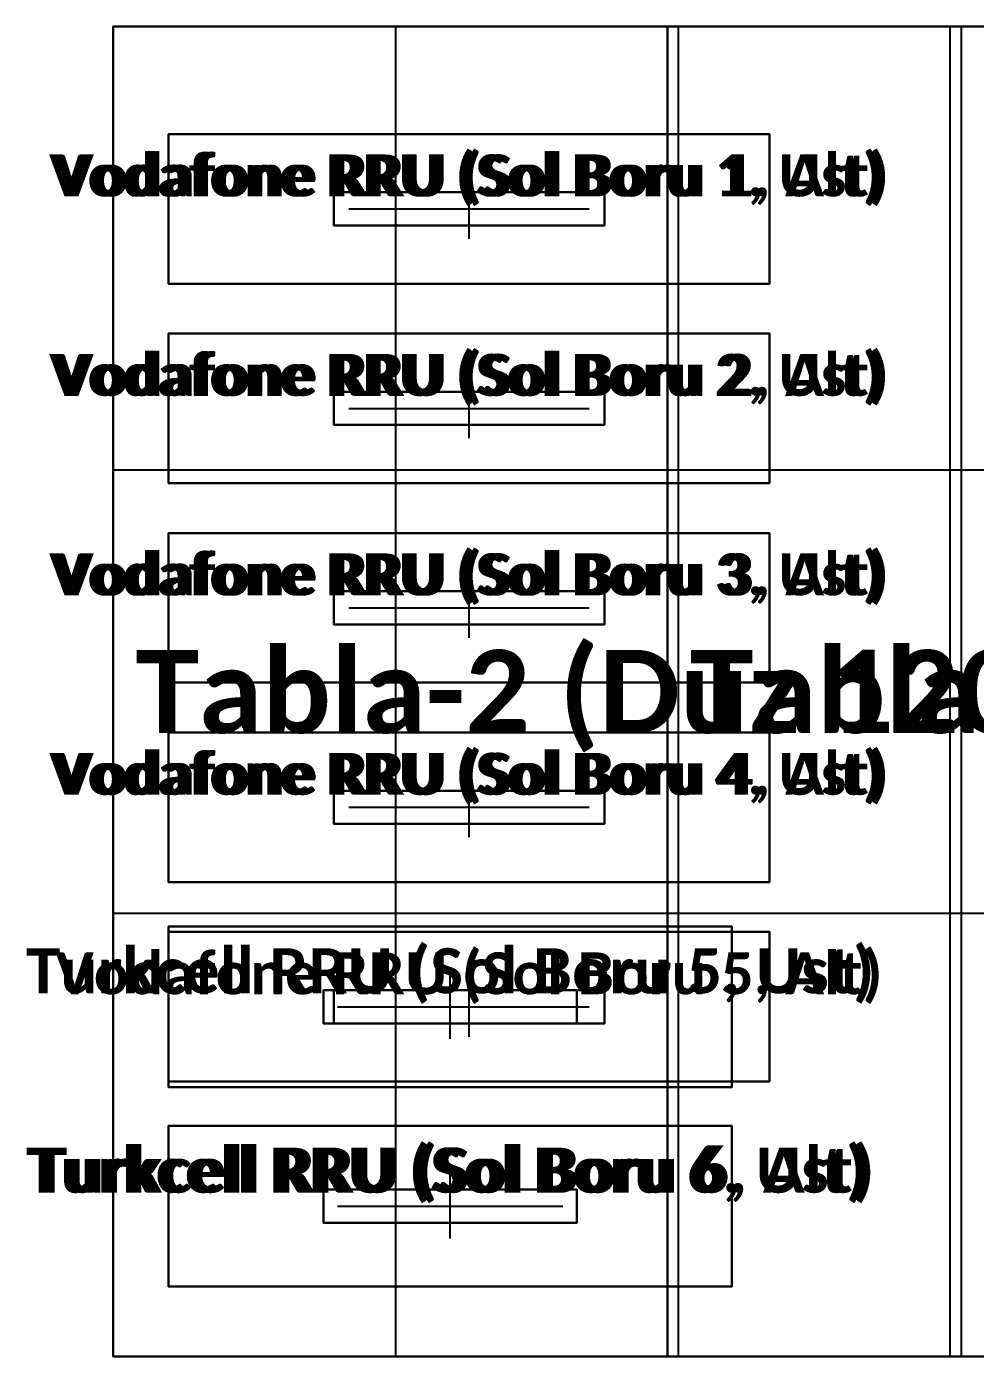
# Model space of a CAD drawing. Header units: metres. Extents: x -25 to 25, y -60.4 to 35.
# Drawn here: x 12.262 to 13.118, y -60.256 to -59.055 of the extents above; entities that cross this region are included whole.
import ezdxf
from ezdxf.enums import TextEntityAlignment as Align

# ---------------------------------------------------------------- set-up
doc = ezdxf.new("R2010")
doc.units = ezdxf.units.M
for name, color, linetype in [('BLOK_OZEL_PLATFORM', 140, 'CONTINUOUS'), ('EKP_TURKCELL_RRU', 5, 'CONTINUOUS'), ('EKP_VODAFONE_RRU', 1, 'CONTINUOUS')]:
    doc.layers.add(name, color=color, linetype=linetype)
doc.styles.get("Standard").update_dxf_attribs({"font": 'calibrib.ttf'})

msp = doc.modelspace()

# ---------------------------------------------------------------- linework, layer by layer
at = {"layer": 'BLOK_OZEL_PLATFORM'}
for p, q in [((13.36, -59.0555, 18.092), (12.34, -59.0555, 18.092)), ((12.34, -59.0555, 18.092), (12.34, -60.2555, 18.092)), ((13.36, -59.0555, 18.132), (12.34, -59.0555, 18.132)), ((12.34, -59.0555, 18.132), (12.34, -60.2555, 18.132)), ((12.34, -59.0555, 18.092), (12.34, -59.0555, 18.132)), ((12.595, -60.2555, 18.132), (12.595, -59.0555, 18.132)), ((13.86, -59.0555, 18.092), (12.84, -59.0555, 18.092)), ((12.84, -59.0555, 18.092), (12.84, -60.2555, 18.092)), ((13.86, -59.0555, 18.132), (12.84, -59.0555, 18.132)), ((12.84, -59.0555, 18.132), (12.84, -60.2555, 18.132)), ((12.84, -59.0555, 18.092), (12.84, -59.0555, 18.132)), ((12.85, -60.2555, 18.132), (12.85, -59.0555, 18.132)), ((13.095, -60.2555, 18.132), (13.095, -59.0555, 18.132)), ((13.105, -60.2555, 18.132), (13.105, -59.0555, 18.132)), ((12.34, -59.4555, 18.132), (13.36, -59.4555, 18.132)), ((12.84, -59.4555, 18.132), (13.86, -59.4555, 18.132)), ((12.34, -59.8555, 18.132), (13.36, -59.8555, 18.132)), ((12.84, -59.8555, 18.132), (13.86, -59.8555, 18.132)), ((12.34, -60.2555, 18.092), (13.36, -60.2555, 18.092)), ((12.34, -60.2555, 18.132), (13.36, -60.2555, 18.132)), ((12.34, -60.2555, 18.092), (12.34, -60.2555, 18.132)), ((12.84, -60.2555, 18.092), (13.86, -60.2555, 18.092)), ((12.84, -60.2555, 18.132), (13.86, -60.2555, 18.132)), ((12.84, -60.2555, 18.092), (12.84, -60.2555, 18.132))]:
    msp.add_line(p, q, dxfattribs=at)
for points in [[(12.34, -60.2555, 18.092), (13.36, -60.2555, 18.092), (13.36, -59.0555, 18.092), (12.34, -59.0555, 18.092)], [(12.34, -60.2555, 18.132), (13.36, -60.2555, 18.132), (13.36, -59.0555, 18.132), (12.34, -59.0555, 18.132)], [(12.34, -59.0555, 18.092), (13.36, -59.0555, 18.092), (13.36, -59.0555, 18.132), (12.34, -59.0555, 18.132)], [(12.34, -60.2555, 18.092), (12.34, -59.0555, 18.092), (12.34, -59.0555, 18.132), (12.34, -60.2555, 18.132)], [(12.84, -60.2555, 18.092), (13.86, -60.2555, 18.092), (13.86, -59.0555, 18.092), (12.84, -59.0555, 18.092)], [(12.84, -60.2555, 18.132), (13.86, -60.2555, 18.132), (13.86, -59.0555, 18.132), (12.84, -59.0555, 18.132)], [(12.84, -59.0555, 18.092), (13.86, -59.0555, 18.092), (13.86, -59.0555, 18.132), (12.84, -59.0555, 18.132)], [(12.84, -60.2555, 18.092), (12.84, -59.0555, 18.092), (12.84, -59.0555, 18.132), (12.84, -60.2555, 18.132)], [(12.34, -60.2555, 18.092), (13.36, -60.2555, 18.092), (13.36, -60.2555, 18.132), (12.34, -60.2555, 18.132)], [(12.84, -60.2555, 18.092), (13.86, -60.2555, 18.092), (13.86, -60.2555, 18.132), (12.84, -60.2555, 18.132)]]:
    msp.add_3dface(points, dxfattribs=at)
at = {"layer": 'EKP_TURKCELL_RRU'}
for p, q in [((12.898, -59.8675, 19.2345), (12.39, -59.8675, 19.2345)), ((12.39, -59.8675, 19.2345), (12.39, -60.0125, 19.2345)), ((12.898, -59.8675, 19.7975), (12.39, -59.8675, 19.7975)), ((12.39, -59.8675, 19.7975), (12.39, -60.0125, 19.7975)), ((12.39, -59.8675, 19.2345), (12.39, -59.8675, 19.7975)), ((12.898, -60.0125, 19.2345), (12.898, -59.8675, 19.2345)), ((12.898, -60.0125, 19.7975), (12.898, -59.8675, 19.7975)), ((12.898, -59.8675, 19.2345), (12.898, -59.8675, 19.7975)), ((12.644, -59.969, 19.7975), (12.644, -59.911, 19.7975)), ((12.7583, -59.925, 19.7975), (12.5297, -59.925, 19.7975)), ((12.5297, -59.925, 19.7975), (12.5297, -59.955, 19.7975)), ((12.7583, -59.925, 19.8275), (12.5297, -59.925, 19.8275)), ((12.5297, -59.925, 19.8275), (12.5297, -59.955, 19.8275)), ((12.5297, -59.925, 19.7975), (12.5297, -59.925, 19.8275)), ((12.7583, -59.955, 19.7975), (12.7583, -59.925, 19.7975)), ((12.7583, -59.955, 19.8275), (12.7583, -59.925, 19.8275)), ((12.7583, -59.925, 19.7975), (12.7583, -59.925, 19.8275)), ((12.5424, -59.94, 19.7975), (12.7456, -59.94, 19.7975)), ((12.5297, -59.955, 19.7975), (12.7583, -59.955, 19.7975)), ((12.5297, -59.955, 19.8275), (12.7583, -59.955, 19.8275)), ((12.5297, -59.955, 19.7975), (12.5297, -59.955, 19.8275)), ((12.7583, -59.955, 19.7975), (12.7583, -59.955, 19.8275)), ((12.39, -60.0125, 19.2345), (12.898, -60.0125, 19.2345)), ((12.39, -60.0125, 19.7975), (12.898, -60.0125, 19.7975)), ((12.39, -60.0125, 19.2345), (12.39, -60.0125, 19.7975)), ((12.898, -60.0125, 19.2345), (12.898, -60.0125, 19.7975)), ((12.898, -60.0475, 18.4545), (12.39, -60.0475, 18.4545)), ((12.39, -60.0475, 18.4545), (12.39, -60.1925, 18.4545)), ((12.898, -60.0475, 19.0175), (12.39, -60.0475, 19.0175)), ((12.39, -60.0475, 19.0175), (12.39, -60.1925, 19.0175)), ((12.39, -60.0475, 18.4545), (12.39, -60.0475, 19.0175)), ((12.898, -60.0475, 19.2345), (12.39, -60.0475, 19.2345)), ((12.39, -60.0475, 19.2345), (12.39, -60.1925, 19.2345)), ((12.898, -60.0475, 19.7975), (12.39, -60.0475, 19.7975)), ((12.39, -60.0475, 19.7975), (12.39, -60.1925, 19.7975)), ((12.39, -60.0475, 19.2345), (12.39, -60.0475, 19.7975)), ((12.898, -60.1925, 18.4545), (12.898, -60.0475, 18.4545)), ((12.898, -60.1925, 19.0175), (12.898, -60.0475, 19.0175)), ((12.898, -60.0475, 18.4545), (12.898, -60.0475, 19.0175)), ((12.898, -60.1925, 19.2345), (12.898, -60.0475, 19.2345)), ((12.898, -60.1925, 19.7975), (12.898, -60.0475, 19.7975)), ((12.898, -60.0475, 19.2345), (12.898, -60.0475, 19.7975)), ((12.644, -60.149, 19.0175), (12.644, -60.091, 19.0175)), ((12.644, -60.149, 19.7975), (12.644, -60.091, 19.7975)), ((12.7583, -60.105, 19.0175), (12.5297, -60.105, 19.0175)), ((12.5297, -60.105, 19.0175), (12.5297, -60.135, 19.0175)), ((12.7583, -60.105, 19.0475), (12.5297, -60.105, 19.0475)), ((12.5297, -60.105, 19.0475), (12.5297, -60.135, 19.0475)), ((12.5297, -60.105, 19.0175), (12.5297, -60.105, 19.0475)), ((12.7583, -60.105, 19.7975), (12.5297, -60.105, 19.7975)), ((12.5297, -60.105, 19.7975), (12.5297, -60.135, 19.7975)), ((12.7583, -60.105, 19.8275), (12.5297, -60.105, 19.8275)), ((12.5297, -60.105, 19.8275), (12.5297, -60.135, 19.8275)), ((12.5297, -60.105, 19.7975), (12.5297, -60.105, 19.8275)), ((12.7583, -60.135, 19.0175), (12.7583, -60.105, 19.0175)), ((12.7583, -60.135, 19.0475), (12.7583, -60.105, 19.0475)), ((12.7583, -60.105, 19.0175), (12.7583, -60.105, 19.0475)), ((12.7583, -60.135, 19.7975), (12.7583, -60.105, 19.7975)), ((12.7583, -60.135, 19.8275), (12.7583, -60.105, 19.8275)), ((12.7583, -60.105, 19.7975), (12.7583, -60.105, 19.8275)), ((12.5424, -60.12, 19.0175), (12.7456, -60.12, 19.0175)), ((12.5424, -60.12, 19.7975), (12.7456, -60.12, 19.7975)), ((12.5297, -60.135, 19.0175), (12.7583, -60.135, 19.0175)), ((12.5297, -60.135, 19.0475), (12.7583, -60.135, 19.0475)), ((12.5297, -60.135, 19.0175), (12.5297, -60.135, 19.0475)), ((12.5297, -60.135, 19.7975), (12.7583, -60.135, 19.7975)), ((12.5297, -60.135, 19.8275), (12.7583, -60.135, 19.8275)), ((12.5297, -60.135, 19.7975), (12.5297, -60.135, 19.8275)), ((12.7583, -60.135, 19.0175), (12.7583, -60.135, 19.0475)), ((12.7583, -60.135, 19.7975), (12.7583, -60.135, 19.8275)), ((12.39, -60.1925, 18.4545), (12.898, -60.1925, 18.4545)), ((12.39, -60.1925, 19.0175), (12.898, -60.1925, 19.0175)), ((12.39, -60.1925, 18.4545), (12.39, -60.1925, 19.0175)), ((12.39, -60.1925, 19.2345), (12.898, -60.1925, 19.2345)), ((12.39, -60.1925, 19.7975), (12.898, -60.1925, 19.7975)), ((12.39, -60.1925, 19.2345), (12.39, -60.1925, 19.7975)), ((12.898, -60.1925, 18.4545), (12.898, -60.1925, 19.0175)), ((12.898, -60.1925, 19.2345), (12.898, -60.1925, 19.7975))]:
    msp.add_line(p, q, dxfattribs=at)
for points in [[(12.39, -60.0125, 19.2345), (12.898, -60.0125, 19.2345), (12.898, -59.8675, 19.2345), (12.39, -59.8675, 19.2345)], [(12.39, -60.0125, 19.7975), (12.898, -60.0125, 19.7975), (12.898, -59.8675, 19.7975), (12.39, -59.8675, 19.7975)], [(12.39, -59.8675, 19.2345), (12.898, -59.8675, 19.2345), (12.898, -59.8675, 19.7975), (12.39, -59.8675, 19.7975)], [(12.39, -60.0125, 19.2345), (12.39, -59.8675, 19.2345), (12.39, -59.8675, 19.7975), (12.39, -60.0125, 19.7975)], [(12.898, -60.0125, 19.2345), (12.898, -59.8675, 19.2345), (12.898, -59.8675, 19.7975), (12.898, -60.0125, 19.7975)], [(12.5297, -59.955, 19.7975), (12.7583, -59.955, 19.7975), (12.7583, -59.925, 19.7975), (12.5297, -59.925, 19.7975)], [(12.5297, -59.955, 19.8275), (12.7583, -59.955, 19.8275), (12.7583, -59.925, 19.8275), (12.5297, -59.925, 19.8275)], [(12.5297, -59.925, 19.7975), (12.7583, -59.925, 19.7975), (12.7583, -59.925, 19.8275), (12.5297, -59.925, 19.8275)], [(12.5297, -59.955, 19.7975), (12.5297, -59.925, 19.7975), (12.5297, -59.925, 19.8275), (12.5297, -59.955, 19.8275)], [(12.7583, -59.955, 19.7975), (12.7583, -59.925, 19.7975), (12.7583, -59.925, 19.8275), (12.7583, -59.955, 19.8275)], [(12.5297, -59.955, 19.7975), (12.7583, -59.955, 19.7975), (12.7583, -59.955, 19.8275), (12.5297, -59.955, 19.8275)], [(12.39, -60.0125, 19.2345), (12.898, -60.0125, 19.2345), (12.898, -60.0125, 19.7975), (12.39, -60.0125, 19.7975)], [(12.39, -60.1925, 18.4545), (12.898, -60.1925, 18.4545), (12.898, -60.0475, 18.4545), (12.39, -60.0475, 18.4545)], [(12.39, -60.1925, 19.0175), (12.898, -60.1925, 19.0175), (12.898, -60.0475, 19.0175), (12.39, -60.0475, 19.0175)], [(12.39, -60.0475, 18.4545), (12.898, -60.0475, 18.4545), (12.898, -60.0475, 19.0175), (12.39, -60.0475, 19.0175)], [(12.39, -60.1925, 18.4545), (12.39, -60.0475, 18.4545), (12.39, -60.0475, 19.0175), (12.39, -60.1925, 19.0175)], [(12.39, -60.1925, 19.2345), (12.898, -60.1925, 19.2345), (12.898, -60.0475, 19.2345), (12.39, -60.0475, 19.2345)], [(12.39, -60.1925, 19.7975), (12.898, -60.1925, 19.7975), (12.898, -60.0475, 19.7975), (12.39, -60.0475, 19.7975)], [(12.39, -60.0475, 19.2345), (12.898, -60.0475, 19.2345), (12.898, -60.0475, 19.7975), (12.39, -60.0475, 19.7975)], [(12.39, -60.1925, 19.2345), (12.39, -60.0475, 19.2345), (12.39, -60.0475, 19.7975), (12.39, -60.1925, 19.7975)], [(12.898, -60.1925, 18.4545), (12.898, -60.0475, 18.4545), (12.898, -60.0475, 19.0175), (12.898, -60.1925, 19.0175)], [(12.898, -60.1925, 19.2345), (12.898, -60.0475, 19.2345), (12.898, -60.0475, 19.7975), (12.898, -60.1925, 19.7975)], [(12.5297, -60.135, 19.0175), (12.7583, -60.135, 19.0175), (12.7583, -60.105, 19.0175), (12.5297, -60.105, 19.0175)], [(12.5297, -60.135, 19.0475), (12.7583, -60.135, 19.0475), (12.7583, -60.105, 19.0475), (12.5297, -60.105, 19.0475)], [(12.5297, -60.105, 19.0175), (12.7583, -60.105, 19.0175), (12.7583, -60.105, 19.0475), (12.5297, -60.105, 19.0475)], [(12.5297, -60.135, 19.0175), (12.5297, -60.105, 19.0175), (12.5297, -60.105, 19.0475), (12.5297, -60.135, 19.0475)], [(12.5297, -60.135, 19.7975), (12.7583, -60.135, 19.7975), (12.7583, -60.105, 19.7975), (12.5297, -60.105, 19.7975)], [(12.5297, -60.135, 19.8275), (12.7583, -60.135, 19.8275), (12.7583, -60.105, 19.8275), (12.5297, -60.105, 19.8275)], [(12.5297, -60.105, 19.7975), (12.7583, -60.105, 19.7975), (12.7583, -60.105, 19.8275), (12.5297, -60.105, 19.8275)], [(12.5297, -60.135, 19.7975), (12.5297, -60.105, 19.7975), (12.5297, -60.105, 19.8275), (12.5297, -60.135, 19.8275)], [(12.7583, -60.135, 19.0175), (12.7583, -60.105, 19.0175), (12.7583, -60.105, 19.0475), (12.7583, -60.135, 19.0475)], [(12.7583, -60.135, 19.7975), (12.7583, -60.105, 19.7975), (12.7583, -60.105, 19.8275), (12.7583, -60.135, 19.8275)], [(12.5297, -60.135, 19.0175), (12.7583, -60.135, 19.0175), (12.7583, -60.135, 19.0475), (12.5297, -60.135, 19.0475)], [(12.5297, -60.135, 19.7975), (12.7583, -60.135, 19.7975), (12.7583, -60.135, 19.8275), (12.5297, -60.135, 19.8275)], [(12.39, -60.1925, 18.4545), (12.898, -60.1925, 18.4545), (12.898, -60.1925, 19.0175), (12.39, -60.1925, 19.0175)], [(12.39, -60.1925, 19.2345), (12.898, -60.1925, 19.2345), (12.898, -60.1925, 19.7975), (12.39, -60.1925, 19.7975)]]:
    msp.add_3dface(points, dxfattribs=at)
at = {"layer": 'EKP_VODAFONE_RRU'}
for p, q in [((12.932, -59.1525, 18.481), (12.39, -59.1525, 18.481)), ((12.39, -59.1525, 18.481), (12.39, -59.2875, 18.481)), ((12.932, -59.1525, 18.991), (12.39, -59.1525, 18.991)), ((12.39, -59.1525, 18.991), (12.39, -59.2875, 18.991)), ((12.39, -59.1525, 18.481), (12.39, -59.1525, 18.991)), ((12.932, -59.1525, 19.261), (12.39, -59.1525, 19.261)), ((12.39, -59.1525, 19.261), (12.39, -59.2875, 19.261)), ((12.932, -59.1525, 19.771), (12.39, -59.1525, 19.771)), ((12.39, -59.1525, 19.771), (12.39, -59.2875, 19.771)), ((12.39, -59.1525, 19.261), (12.39, -59.1525, 19.771)), ((12.932, -59.2875, 18.481), (12.932, -59.1525, 18.481)), ((12.932, -59.2875, 18.991), (12.932, -59.1525, 18.991)), ((12.932, -59.1525, 18.481), (12.932, -59.1525, 18.991)), ((12.932, -59.2875, 19.261), (12.932, -59.1525, 19.261)), ((12.932, -59.2875, 19.771), (12.932, -59.1525, 19.771)), ((12.932, -59.1525, 19.261), (12.932, -59.1525, 19.771)), ((12.661, -59.247, 18.991), (12.661, -59.193, 18.991)), ((12.661, -59.247, 19.771), (12.661, -59.193, 19.771)), ((12.783, -59.205, 18.991), (12.5391, -59.205, 18.991)), ((12.5391, -59.205, 18.991), (12.5391, -59.235, 18.991)), ((12.783, -59.205, 19.021), (12.5391, -59.205, 19.021)), ((12.5391, -59.205, 19.021), (12.5391, -59.235, 19.021)), ((12.5391, -59.205, 18.991), (12.5391, -59.205, 19.021)), ((12.783, -59.205, 19.771), (12.5391, -59.205, 19.771)), ((12.5391, -59.205, 19.771), (12.5391, -59.235, 19.771)), ((12.783, -59.205, 19.801), (12.5391, -59.205, 19.801)), ((12.5391, -59.205, 19.801), (12.5391, -59.235, 19.801)), ((12.5391, -59.205, 19.771), (12.5391, -59.205, 19.801)), ((12.783, -59.235, 18.991), (12.783, -59.205, 18.991)), ((12.783, -59.235, 19.021), (12.783, -59.205, 19.021)), ((12.783, -59.205, 18.991), (12.783, -59.205, 19.021)), ((12.783, -59.235, 19.771), (12.783, -59.205, 19.771)), ((12.783, -59.235, 19.801), (12.783, -59.205, 19.801)), ((12.783, -59.205, 19.771), (12.783, -59.205, 19.801)), ((12.5526, -59.22, 18.991), (12.7694, -59.22, 18.991)), ((12.5526, -59.22, 19.771), (12.7694, -59.22, 19.771)), ((12.5391, -59.235, 18.991), (12.783, -59.235, 18.991)), ((12.5391, -59.235, 19.021), (12.783, -59.235, 19.021)), ((12.5391, -59.235, 18.991), (12.5391, -59.235, 19.021)), ((12.5391, -59.235, 19.771), (12.783, -59.235, 19.771)), ((12.5391, -59.235, 19.801), (12.783, -59.235, 19.801)), ((12.5391, -59.235, 19.771), (12.5391, -59.235, 19.801)), ((12.783, -59.235, 18.991), (12.783, -59.235, 19.021)), ((12.783, -59.235, 19.771), (12.783, -59.235, 19.801)), ((12.39, -59.2875, 18.481), (12.932, -59.2875, 18.481)), ((12.39, -59.2875, 18.991), (12.932, -59.2875, 18.991)), ((12.39, -59.2875, 18.481), (12.39, -59.2875, 18.991)), ((12.39, -59.2875, 19.261), (12.932, -59.2875, 19.261)), ((12.39, -59.2875, 19.771), (12.932, -59.2875, 19.771)), ((12.39, -59.2875, 19.261), (12.39, -59.2875, 19.771)), ((12.932, -59.2875, 18.481), (12.932, -59.2875, 18.991)), ((12.932, -59.2875, 19.261), (12.932, -59.2875, 19.771)), ((12.932, -59.3325, 18.481), (12.39, -59.3325, 18.481)), ((12.39, -59.3325, 18.481), (12.39, -59.4675, 18.481)), ((12.932, -59.3325, 18.991), (12.39, -59.3325, 18.991)), ((12.39, -59.3325, 18.991), (12.39, -59.4675, 18.991)), ((12.39, -59.3325, 18.481), (12.39, -59.3325, 18.991)), ((12.932, -59.3325, 19.261), (12.39, -59.3325, 19.261)), ((12.39, -59.3325, 19.261), (12.39, -59.4675, 19.261)), ((12.932, -59.3325, 19.771), (12.39, -59.3325, 19.771)), ((12.39, -59.3325, 19.771), (12.39, -59.4675, 19.771)), ((12.39, -59.3325, 19.261), (12.39, -59.3325, 19.771)), ((12.932, -59.4675, 18.481), (12.932, -59.3325, 18.481)), ((12.932, -59.4675, 18.991), (12.932, -59.3325, 18.991)), ((12.932, -59.3325, 18.481), (12.932, -59.3325, 18.991)), ((12.932, -59.4675, 19.261), (12.932, -59.3325, 19.261)), ((12.932, -59.4675, 19.771), (12.932, -59.3325, 19.771)), ((12.932, -59.3325, 19.261), (12.932, -59.3325, 19.771)), ((12.661, -59.427, 18.991), (12.661, -59.373, 18.991)), ((12.661, -59.427, 19.771), (12.661, -59.373, 19.771)), ((12.783, -59.385, 18.991), (12.5391, -59.385, 18.991)), ((12.5391, -59.385, 18.991), (12.5391, -59.415, 18.991)), ((12.783, -59.385, 19.021), (12.5391, -59.385, 19.021)), ((12.5391, -59.385, 19.021), (12.5391, -59.415, 19.021)), ((12.5391, -59.385, 18.991), (12.5391, -59.385, 19.021)), ((12.783, -59.385, 19.771), (12.5391, -59.385, 19.771)), ((12.5391, -59.385, 19.771), (12.5391, -59.415, 19.771)), ((12.783, -59.385, 19.801), (12.5391, -59.385, 19.801)), ((12.5391, -59.385, 19.801), (12.5391, -59.415, 19.801)), ((12.5391, -59.385, 19.771), (12.5391, -59.385, 19.801)), ((12.783, -59.415, 18.991), (12.783, -59.385, 18.991)), ((12.783, -59.415, 19.021), (12.783, -59.385, 19.021)), ((12.783, -59.385, 18.991), (12.783, -59.385, 19.021)), ((12.783, -59.415, 19.771), (12.783, -59.385, 19.771)), ((12.783, -59.415, 19.801), (12.783, -59.385, 19.801)), ((12.783, -59.385, 19.771), (12.783, -59.385, 19.801)), ((12.5526, -59.4, 18.991), (12.7694, -59.4, 18.991)), ((12.5526, -59.4, 19.771), (12.7694, -59.4, 19.771)), ((12.5391, -59.415, 18.991), (12.783, -59.415, 18.991)), ((12.5391, -59.415, 19.021), (12.783, -59.415, 19.021)), ((12.5391, -59.415, 18.991), (12.5391, -59.415, 19.021)), ((12.5391, -59.415, 19.771), (12.783, -59.415, 19.771)), ((12.5391, -59.415, 19.801), (12.783, -59.415, 19.801)), ((12.5391, -59.415, 19.771), (12.5391, -59.415, 19.801)), ((12.783, -59.415, 18.991), (12.783, -59.415, 19.021)), ((12.783, -59.415, 19.771), (12.783, -59.415, 19.801)), ((12.39, -59.4675, 18.481), (12.932, -59.4675, 18.481)), ((12.39, -59.4675, 18.991), (12.932, -59.4675, 18.991)), ((12.39, -59.4675, 18.481), (12.39, -59.4675, 18.991)), ((12.39, -59.4675, 19.261), (12.932, -59.4675, 19.261)), ((12.39, -59.4675, 19.771), (12.932, -59.4675, 19.771)), ((12.39, -59.4675, 19.261), (12.39, -59.4675, 19.771)), ((12.932, -59.4675, 18.481), (12.932, -59.4675, 18.991)), ((12.932, -59.4675, 19.261), (12.932, -59.4675, 19.771)), ((12.932, -59.5125, 18.481), (12.39, -59.5125, 18.481)), ((12.39, -59.5125, 18.481), (12.39, -59.6475, 18.481)), ((12.932, -59.5125, 18.991), (12.39, -59.5125, 18.991)), ((12.39, -59.5125, 18.991), (12.39, -59.6475, 18.991)), ((12.39, -59.5125, 18.481), (12.39, -59.5125, 18.991)), ((12.932, -59.5125, 19.261), (12.39, -59.5125, 19.261)), ((12.39, -59.5125, 19.261), (12.39, -59.6475, 19.261)), ((12.932, -59.5125, 19.771), (12.39, -59.5125, 19.771)), ((12.39, -59.5125, 19.771), (12.39, -59.6475, 19.771)), ((12.39, -59.5125, 19.261), (12.39, -59.5125, 19.771)), ((12.932, -59.6475, 18.481), (12.932, -59.5125, 18.481)), ((12.932, -59.6475, 18.991), (12.932, -59.5125, 18.991)), ((12.932, -59.5125, 18.481), (12.932, -59.5125, 18.991)), ((12.932, -59.6475, 19.261), (12.932, -59.5125, 19.261)), ((12.932, -59.6475, 19.771), (12.932, -59.5125, 19.771)), ((12.932, -59.5125, 19.261), (12.932, -59.5125, 19.771)), ((12.661, -59.607, 18.991), (12.661, -59.553, 18.991)), ((12.661, -59.607, 19.771), (12.661, -59.553, 19.771)), ((12.783, -59.565, 18.991), (12.5391, -59.565, 18.991)), ((12.5391, -59.565, 18.991), (12.5391, -59.595, 18.991)), ((12.783, -59.565, 19.021), (12.5391, -59.565, 19.021)), ((12.5391, -59.565, 19.021), (12.5391, -59.595, 19.021)), ((12.5391, -59.565, 18.991), (12.5391, -59.565, 19.021)), ((12.783, -59.565, 19.771), (12.5391, -59.565, 19.771)), ((12.5391, -59.565, 19.771), (12.5391, -59.595, 19.771)), ((12.783, -59.565, 19.801), (12.5391, -59.565, 19.801)), ((12.5391, -59.565, 19.801), (12.5391, -59.595, 19.801)), ((12.5391, -59.565, 19.771), (12.5391, -59.565, 19.801)), ((12.783, -59.595, 18.991), (12.783, -59.565, 18.991)), ((12.783, -59.595, 19.021), (12.783, -59.565, 19.021)), ((12.783, -59.565, 18.991), (12.783, -59.565, 19.021)), ((12.783, -59.595, 19.771), (12.783, -59.565, 19.771)), ((12.783, -59.595, 19.801), (12.783, -59.565, 19.801)), ((12.783, -59.565, 19.771), (12.783, -59.565, 19.801)), ((12.5526, -59.58, 18.991), (12.7694, -59.58, 18.991)), ((12.5526, -59.58, 19.771), (12.7694, -59.58, 19.771)), ((12.5391, -59.595, 18.991), (12.783, -59.595, 18.991)), ((12.5391, -59.595, 19.021), (12.783, -59.595, 19.021)), ((12.5391, -59.595, 18.991), (12.5391, -59.595, 19.021)), ((12.5391, -59.595, 19.771), (12.783, -59.595, 19.771)), ((12.5391, -59.595, 19.801), (12.783, -59.595, 19.801)), ((12.5391, -59.595, 19.771), (12.5391, -59.595, 19.801)), ((12.783, -59.595, 18.991), (12.783, -59.595, 19.021)), ((12.783, -59.595, 19.771), (12.783, -59.595, 19.801)), ((12.39, -59.6475, 18.481), (12.932, -59.6475, 18.481)), ((12.39, -59.6475, 18.991), (12.932, -59.6475, 18.991)), ((12.39, -59.6475, 18.481), (12.39, -59.6475, 18.991)), ((12.39, -59.6475, 19.261), (12.932, -59.6475, 19.261)), ((12.39, -59.6475, 19.771), (12.932, -59.6475, 19.771)), ((12.39, -59.6475, 19.261), (12.39, -59.6475, 19.771)), ((12.932, -59.6475, 18.481), (12.932, -59.6475, 18.991)), ((12.932, -59.6475, 19.261), (12.932, -59.6475, 19.771)), ((12.932, -59.6925, 18.481), (12.39, -59.6925, 18.481)), ((12.39, -59.6925, 18.481), (12.39, -59.8275, 18.481)), ((12.932, -59.6925, 18.991), (12.39, -59.6925, 18.991)), ((12.39, -59.6925, 18.991), (12.39, -59.8275, 18.991)), ((12.39, -59.6925, 18.481), (12.39, -59.6925, 18.991)), ((12.932, -59.6925, 19.261), (12.39, -59.6925, 19.261)), ((12.39, -59.6925, 19.261), (12.39, -59.8275, 19.261)), ((12.932, -59.6925, 19.771), (12.39, -59.6925, 19.771)), ((12.39, -59.6925, 19.771), (12.39, -59.8275, 19.771)), ((12.39, -59.6925, 19.261), (12.39, -59.6925, 19.771)), ((12.932, -59.8275, 18.481), (12.932, -59.6925, 18.481)), ((12.932, -59.8275, 18.991), (12.932, -59.6925, 18.991)), ((12.932, -59.6925, 18.481), (12.932, -59.6925, 18.991)), ((12.932, -59.8275, 19.261), (12.932, -59.6925, 19.261)), ((12.932, -59.8275, 19.771), (12.932, -59.6925, 19.771)), ((12.932, -59.6925, 19.261), (12.932, -59.6925, 19.771)), ((12.661, -59.787, 18.991), (12.661, -59.733, 18.991)), ((12.661, -59.787, 19.771), (12.661, -59.733, 19.771)), ((12.783, -59.745, 18.991), (12.5391, -59.745, 18.991)), ((12.5391, -59.745, 18.991), (12.5391, -59.775, 18.991)), ((12.783, -59.745, 19.021), (12.5391, -59.745, 19.021)), ((12.5391, -59.745, 19.021), (12.5391, -59.775, 19.021)), ((12.5391, -59.745, 18.991), (12.5391, -59.745, 19.021)), ((12.783, -59.745, 19.771), (12.5391, -59.745, 19.771)), ((12.5391, -59.745, 19.771), (12.5391, -59.775, 19.771)), ((12.783, -59.745, 19.801), (12.5391, -59.745, 19.801)), ((12.5391, -59.745, 19.801), (12.5391, -59.775, 19.801)), ((12.5391, -59.745, 19.771), (12.5391, -59.745, 19.801)), ((12.783, -59.775, 18.991), (12.783, -59.745, 18.991)), ((12.783, -59.775, 19.021), (12.783, -59.745, 19.021)), ((12.783, -59.745, 18.991), (12.783, -59.745, 19.021)), ((12.783, -59.775, 19.771), (12.783, -59.745, 19.771)), ((12.783, -59.775, 19.801), (12.783, -59.745, 19.801)), ((12.783, -59.745, 19.771), (12.783, -59.745, 19.801)), ((12.5526, -59.76, 18.991), (12.7694, -59.76, 18.991)), ((12.5526, -59.76, 19.771), (12.7694, -59.76, 19.771)), ((12.5391, -59.775, 18.991), (12.783, -59.775, 18.991)), ((12.5391, -59.775, 19.021), (12.783, -59.775, 19.021)), ((12.5391, -59.775, 18.991), (12.5391, -59.775, 19.021)), ((12.5391, -59.775, 19.771), (12.783, -59.775, 19.771)), ((12.5391, -59.775, 19.801), (12.783, -59.775, 19.801)), ((12.5391, -59.775, 19.771), (12.5391, -59.775, 19.801)), ((12.783, -59.775, 18.991), (12.783, -59.775, 19.021)), ((12.783, -59.775, 19.771), (12.783, -59.775, 19.801)), ((12.39, -59.8275, 18.481), (12.932, -59.8275, 18.481)), ((12.39, -59.8275, 18.991), (12.932, -59.8275, 18.991)), ((12.39, -59.8275, 18.481), (12.39, -59.8275, 18.991)), ((12.39, -59.8275, 19.261), (12.932, -59.8275, 19.261)), ((12.39, -59.8275, 19.771), (12.932, -59.8275, 19.771)), ((12.39, -59.8275, 19.261), (12.39, -59.8275, 19.771)), ((12.932, -59.8275, 18.481), (12.932, -59.8275, 18.991)), ((12.932, -59.8275, 19.261), (12.932, -59.8275, 19.771)), ((12.932, -59.8725, 18.481), (12.39, -59.8725, 18.481)), ((12.39, -59.8725, 18.481), (12.39, -60.0075, 18.481)), ((12.932, -59.8725, 18.991), (12.39, -59.8725, 18.991)), ((12.39, -59.8725, 18.991), (12.39, -60.0075, 18.991)), ((12.39, -59.8725, 18.481), (12.39, -59.8725, 18.991)), ((12.932, -60.0075, 18.481), (12.932, -59.8725, 18.481)), ((12.932, -60.0075, 18.991), (12.932, -59.8725, 18.991)), ((12.932, -59.8725, 18.481), (12.932, -59.8725, 18.991)), ((12.661, -59.967, 18.991), (12.661, -59.913, 18.991)), ((12.783, -59.925, 18.991), (12.5391, -59.925, 18.991)), ((12.5391, -59.925, 18.991), (12.5391, -59.955, 18.991)), ((12.783, -59.925, 19.021), (12.5391, -59.925, 19.021)), ((12.5391, -59.925, 19.021), (12.5391, -59.955, 19.021)), ((12.5391, -59.925, 18.991), (12.5391, -59.925, 19.021)), ((12.783, -59.955, 18.991), (12.783, -59.925, 18.991)), ((12.783, -59.955, 19.021), (12.783, -59.925, 19.021)), ((12.783, -59.925, 18.991), (12.783, -59.925, 19.021)), ((12.5526, -59.94, 18.991), (12.7694, -59.94, 18.991)), ((12.5391, -59.955, 18.991), (12.783, -59.955, 18.991)), ((12.5391, -59.955, 19.021), (12.783, -59.955, 19.021)), ((12.5391, -59.955, 18.991), (12.5391, -59.955, 19.021)), ((12.783, -59.955, 18.991), (12.783, -59.955, 19.021)), ((12.39, -60.0075, 18.481), (12.932, -60.0075, 18.481)), ((12.39, -60.0075, 18.991), (12.932, -60.0075, 18.991)), ((12.39, -60.0075, 18.481), (12.39, -60.0075, 18.991)), ((12.932, -60.0075, 18.481), (12.932, -60.0075, 18.991))]:
    msp.add_line(p, q, dxfattribs=at)
for points in [[(12.39, -59.2875, 18.481), (12.932, -59.2875, 18.481), (12.932, -59.1525, 18.481), (12.39, -59.1525, 18.481)], [(12.39, -59.2875, 18.991), (12.932, -59.2875, 18.991), (12.932, -59.1525, 18.991), (12.39, -59.1525, 18.991)], [(12.39, -59.1525, 18.481), (12.932, -59.1525, 18.481), (12.932, -59.1525, 18.991), (12.39, -59.1525, 18.991)], [(12.39, -59.2875, 18.481), (12.39, -59.1525, 18.481), (12.39, -59.1525, 18.991), (12.39, -59.2875, 18.991)], [(12.39, -59.2875, 19.261), (12.932, -59.2875, 19.261), (12.932, -59.1525, 19.261), (12.39, -59.1525, 19.261)], [(12.39, -59.2875, 19.771), (12.932, -59.2875, 19.771), (12.932, -59.1525, 19.771), (12.39, -59.1525, 19.771)], [(12.39, -59.1525, 19.261), (12.932, -59.1525, 19.261), (12.932, -59.1525, 19.771), (12.39, -59.1525, 19.771)], [(12.39, -59.2875, 19.261), (12.39, -59.1525, 19.261), (12.39, -59.1525, 19.771), (12.39, -59.2875, 19.771)], [(12.932, -59.2875, 18.481), (12.932, -59.1525, 18.481), (12.932, -59.1525, 18.991), (12.932, -59.2875, 18.991)], [(12.932, -59.2875, 19.261), (12.932, -59.1525, 19.261), (12.932, -59.1525, 19.771), (12.932, -59.2875, 19.771)], [(12.5391, -59.235, 18.991), (12.783, -59.235, 18.991), (12.783, -59.205, 18.991), (12.5391, -59.205, 18.991)], [(12.5391, -59.235, 19.021), (12.783, -59.235, 19.021), (12.783, -59.205, 19.021), (12.5391, -59.205, 19.021)], [(12.5391, -59.205, 18.991), (12.783, -59.205, 18.991), (12.783, -59.205, 19.021), (12.5391, -59.205, 19.021)], [(12.5391, -59.235, 18.991), (12.5391, -59.205, 18.991), (12.5391, -59.205, 19.021), (12.5391, -59.235, 19.021)], [(12.5391, -59.235, 19.771), (12.783, -59.235, 19.771), (12.783, -59.205, 19.771), (12.5391, -59.205, 19.771)], [(12.5391, -59.235, 19.801), (12.783, -59.235, 19.801), (12.783, -59.205, 19.801), (12.5391, -59.205, 19.801)], [(12.5391, -59.205, 19.771), (12.783, -59.205, 19.771), (12.783, -59.205, 19.801), (12.5391, -59.205, 19.801)], [(12.5391, -59.235, 19.771), (12.5391, -59.205, 19.771), (12.5391, -59.205, 19.801), (12.5391, -59.235, 19.801)], [(12.783, -59.235, 18.991), (12.783, -59.205, 18.991), (12.783, -59.205, 19.021), (12.783, -59.235, 19.021)], [(12.783, -59.235, 19.771), (12.783, -59.205, 19.771), (12.783, -59.205, 19.801), (12.783, -59.235, 19.801)], [(12.5391, -59.235, 18.991), (12.783, -59.235, 18.991), (12.783, -59.235, 19.021), (12.5391, -59.235, 19.021)], [(12.5391, -59.235, 19.771), (12.783, -59.235, 19.771), (12.783, -59.235, 19.801), (12.5391, -59.235, 19.801)], [(12.39, -59.2875, 18.481), (12.932, -59.2875, 18.481), (12.932, -59.2875, 18.991), (12.39, -59.2875, 18.991)], [(12.39, -59.2875, 19.261), (12.932, -59.2875, 19.261), (12.932, -59.2875, 19.771), (12.39, -59.2875, 19.771)], [(12.39, -59.4675, 18.481), (12.932, -59.4675, 18.481), (12.932, -59.3325, 18.481), (12.39, -59.3325, 18.481)], [(12.39, -59.4675, 18.991), (12.932, -59.4675, 18.991), (12.932, -59.3325, 18.991), (12.39, -59.3325, 18.991)], [(12.39, -59.3325, 18.481), (12.932, -59.3325, 18.481), (12.932, -59.3325, 18.991), (12.39, -59.3325, 18.991)], [(12.39, -59.4675, 18.481), (12.39, -59.3325, 18.481), (12.39, -59.3325, 18.991), (12.39, -59.4675, 18.991)], [(12.39, -59.4675, 19.261), (12.932, -59.4675, 19.261), (12.932, -59.3325, 19.261), (12.39, -59.3325, 19.261)], [(12.39, -59.4675, 19.771), (12.932, -59.4675, 19.771), (12.932, -59.3325, 19.771), (12.39, -59.3325, 19.771)], [(12.39, -59.3325, 19.261), (12.932, -59.3325, 19.261), (12.932, -59.3325, 19.771), (12.39, -59.3325, 19.771)], [(12.39, -59.4675, 19.261), (12.39, -59.3325, 19.261), (12.39, -59.3325, 19.771), (12.39, -59.4675, 19.771)], [(12.932, -59.4675, 18.481), (12.932, -59.3325, 18.481), (12.932, -59.3325, 18.991), (12.932, -59.4675, 18.991)], [(12.932, -59.4675, 19.261), (12.932, -59.3325, 19.261), (12.932, -59.3325, 19.771), (12.932, -59.4675, 19.771)], [(12.5391, -59.415, 18.991), (12.783, -59.415, 18.991), (12.783, -59.385, 18.991), (12.5391, -59.385, 18.991)], [(12.5391, -59.415, 19.021), (12.783, -59.415, 19.021), (12.783, -59.385, 19.021), (12.5391, -59.385, 19.021)], [(12.5391, -59.385, 18.991), (12.783, -59.385, 18.991), (12.783, -59.385, 19.021), (12.5391, -59.385, 19.021)], [(12.5391, -59.415, 18.991), (12.5391, -59.385, 18.991), (12.5391, -59.385, 19.021), (12.5391, -59.415, 19.021)], [(12.5391, -59.415, 19.771), (12.783, -59.415, 19.771), (12.783, -59.385, 19.771), (12.5391, -59.385, 19.771)], [(12.5391, -59.415, 19.801), (12.783, -59.415, 19.801), (12.783, -59.385, 19.801), (12.5391, -59.385, 19.801)], [(12.5391, -59.385, 19.771), (12.783, -59.385, 19.771), (12.783, -59.385, 19.801), (12.5391, -59.385, 19.801)], [(12.5391, -59.415, 19.771), (12.5391, -59.385, 19.771), (12.5391, -59.385, 19.801), (12.5391, -59.415, 19.801)], [(12.783, -59.415, 18.991), (12.783, -59.385, 18.991), (12.783, -59.385, 19.021), (12.783, -59.415, 19.021)], [(12.783, -59.415, 19.771), (12.783, -59.385, 19.771), (12.783, -59.385, 19.801), (12.783, -59.415, 19.801)], [(12.5391, -59.415, 18.991), (12.783, -59.415, 18.991), (12.783, -59.415, 19.021), (12.5391, -59.415, 19.021)], [(12.5391, -59.415, 19.771), (12.783, -59.415, 19.771), (12.783, -59.415, 19.801), (12.5391, -59.415, 19.801)], [(12.39, -59.4675, 18.481), (12.932, -59.4675, 18.481), (12.932, -59.4675, 18.991), (12.39, -59.4675, 18.991)], [(12.39, -59.4675, 19.261), (12.932, -59.4675, 19.261), (12.932, -59.4675, 19.771), (12.39, -59.4675, 19.771)], [(12.39, -59.6475, 18.481), (12.932, -59.6475, 18.481), (12.932, -59.5125, 18.481), (12.39, -59.5125, 18.481)], [(12.39, -59.6475, 18.991), (12.932, -59.6475, 18.991), (12.932, -59.5125, 18.991), (12.39, -59.5125, 18.991)], [(12.39, -59.5125, 18.481), (12.932, -59.5125, 18.481), (12.932, -59.5125, 18.991), (12.39, -59.5125, 18.991)], [(12.39, -59.6475, 18.481), (12.39, -59.5125, 18.481), (12.39, -59.5125, 18.991), (12.39, -59.6475, 18.991)], [(12.39, -59.6475, 19.261), (12.932, -59.6475, 19.261), (12.932, -59.5125, 19.261), (12.39, -59.5125, 19.261)], [(12.39, -59.6475, 19.771), (12.932, -59.6475, 19.771), (12.932, -59.5125, 19.771), (12.39, -59.5125, 19.771)], [(12.39, -59.5125, 19.261), (12.932, -59.5125, 19.261), (12.932, -59.5125, 19.771), (12.39, -59.5125, 19.771)], [(12.39, -59.6475, 19.261), (12.39, -59.5125, 19.261), (12.39, -59.5125, 19.771), (12.39, -59.6475, 19.771)], [(12.932, -59.6475, 18.481), (12.932, -59.5125, 18.481), (12.932, -59.5125, 18.991), (12.932, -59.6475, 18.991)], [(12.932, -59.6475, 19.261), (12.932, -59.5125, 19.261), (12.932, -59.5125, 19.771), (12.932, -59.6475, 19.771)], [(12.5391, -59.595, 18.991), (12.783, -59.595, 18.991), (12.783, -59.565, 18.991), (12.5391, -59.565, 18.991)], [(12.5391, -59.595, 19.021), (12.783, -59.595, 19.021), (12.783, -59.565, 19.021), (12.5391, -59.565, 19.021)], [(12.5391, -59.565, 18.991), (12.783, -59.565, 18.991), (12.783, -59.565, 19.021), (12.5391, -59.565, 19.021)], [(12.5391, -59.595, 18.991), (12.5391, -59.565, 18.991), (12.5391, -59.565, 19.021), (12.5391, -59.595, 19.021)], [(12.5391, -59.595, 19.771), (12.783, -59.595, 19.771), (12.783, -59.565, 19.771), (12.5391, -59.565, 19.771)], [(12.5391, -59.595, 19.801), (12.783, -59.595, 19.801), (12.783, -59.565, 19.801), (12.5391, -59.565, 19.801)], [(12.5391, -59.565, 19.771), (12.783, -59.565, 19.771), (12.783, -59.565, 19.801), (12.5391, -59.565, 19.801)], [(12.5391, -59.595, 19.771), (12.5391, -59.565, 19.771), (12.5391, -59.565, 19.801), (12.5391, -59.595, 19.801)], [(12.783, -59.595, 18.991), (12.783, -59.565, 18.991), (12.783, -59.565, 19.021), (12.783, -59.595, 19.021)], [(12.783, -59.595, 19.771), (12.783, -59.565, 19.771), (12.783, -59.565, 19.801), (12.783, -59.595, 19.801)], [(12.5391, -59.595, 18.991), (12.783, -59.595, 18.991), (12.783, -59.595, 19.021), (12.5391, -59.595, 19.021)], [(12.5391, -59.595, 19.771), (12.783, -59.595, 19.771), (12.783, -59.595, 19.801), (12.5391, -59.595, 19.801)], [(12.39, -59.6475, 18.481), (12.932, -59.6475, 18.481), (12.932, -59.6475, 18.991), (12.39, -59.6475, 18.991)], [(12.39, -59.6475, 19.261), (12.932, -59.6475, 19.261), (12.932, -59.6475, 19.771), (12.39, -59.6475, 19.771)], [(12.39, -59.8275, 18.481), (12.932, -59.8275, 18.481), (12.932, -59.6925, 18.481), (12.39, -59.6925, 18.481)], [(12.39, -59.8275, 18.991), (12.932, -59.8275, 18.991), (12.932, -59.6925, 18.991), (12.39, -59.6925, 18.991)], [(12.39, -59.6925, 18.481), (12.932, -59.6925, 18.481), (12.932, -59.6925, 18.991), (12.39, -59.6925, 18.991)], [(12.39, -59.8275, 18.481), (12.39, -59.6925, 18.481), (12.39, -59.6925, 18.991), (12.39, -59.8275, 18.991)], [(12.39, -59.8275, 19.261), (12.932, -59.8275, 19.261), (12.932, -59.6925, 19.261), (12.39, -59.6925, 19.261)], [(12.39, -59.8275, 19.771), (12.932, -59.8275, 19.771), (12.932, -59.6925, 19.771), (12.39, -59.6925, 19.771)], [(12.39, -59.6925, 19.261), (12.932, -59.6925, 19.261), (12.932, -59.6925, 19.771), (12.39, -59.6925, 19.771)], [(12.39, -59.8275, 19.261), (12.39, -59.6925, 19.261), (12.39, -59.6925, 19.771), (12.39, -59.8275, 19.771)], [(12.932, -59.8275, 18.481), (12.932, -59.6925, 18.481), (12.932, -59.6925, 18.991), (12.932, -59.8275, 18.991)], [(12.932, -59.8275, 19.261), (12.932, -59.6925, 19.261), (12.932, -59.6925, 19.771), (12.932, -59.8275, 19.771)], [(12.5391, -59.775, 18.991), (12.783, -59.775, 18.991), (12.783, -59.745, 18.991), (12.5391, -59.745, 18.991)], [(12.5391, -59.775, 19.021), (12.783, -59.775, 19.021), (12.783, -59.745, 19.021), (12.5391, -59.745, 19.021)], [(12.5391, -59.745, 18.991), (12.783, -59.745, 18.991), (12.783, -59.745, 19.021), (12.5391, -59.745, 19.021)], [(12.5391, -59.775, 18.991), (12.5391, -59.745, 18.991), (12.5391, -59.745, 19.021), (12.5391, -59.775, 19.021)], [(12.5391, -59.775, 19.771), (12.783, -59.775, 19.771), (12.783, -59.745, 19.771), (12.5391, -59.745, 19.771)], [(12.5391, -59.775, 19.801), (12.783, -59.775, 19.801), (12.783, -59.745, 19.801), (12.5391, -59.745, 19.801)], [(12.5391, -59.745, 19.771), (12.783, -59.745, 19.771), (12.783, -59.745, 19.801), (12.5391, -59.745, 19.801)], [(12.5391, -59.775, 19.771), (12.5391, -59.745, 19.771), (12.5391, -59.745, 19.801), (12.5391, -59.775, 19.801)], [(12.783, -59.775, 18.991), (12.783, -59.745, 18.991), (12.783, -59.745, 19.021), (12.783, -59.775, 19.021)], [(12.783, -59.775, 19.771), (12.783, -59.745, 19.771), (12.783, -59.745, 19.801), (12.783, -59.775, 19.801)], [(12.5391, -59.775, 18.991), (12.783, -59.775, 18.991), (12.783, -59.775, 19.021), (12.5391, -59.775, 19.021)], [(12.5391, -59.775, 19.771), (12.783, -59.775, 19.771), (12.783, -59.775, 19.801), (12.5391, -59.775, 19.801)], [(12.39, -59.8275, 18.481), (12.932, -59.8275, 18.481), (12.932, -59.8275, 18.991), (12.39, -59.8275, 18.991)], [(12.39, -59.8275, 19.261), (12.932, -59.8275, 19.261), (12.932, -59.8275, 19.771), (12.39, -59.8275, 19.771)], [(12.39, -60.0075, 18.481), (12.932, -60.0075, 18.481), (12.932, -59.8725, 18.481), (12.39, -59.8725, 18.481)], [(12.39, -60.0075, 18.991), (12.932, -60.0075, 18.991), (12.932, -59.8725, 18.991), (12.39, -59.8725, 18.991)], [(12.39, -59.8725, 18.481), (12.932, -59.8725, 18.481), (12.932, -59.8725, 18.991), (12.39, -59.8725, 18.991)], [(12.39, -60.0075, 18.481), (12.39, -59.8725, 18.481), (12.39, -59.8725, 18.991), (12.39, -60.0075, 18.991)], [(12.932, -60.0075, 18.481), (12.932, -59.8725, 18.481), (12.932, -59.8725, 18.991), (12.932, -60.0075, 18.991)], [(12.5391, -59.955, 18.991), (12.783, -59.955, 18.991), (12.783, -59.925, 18.991), (12.5391, -59.925, 18.991)], [(12.5391, -59.955, 19.021), (12.783, -59.955, 19.021), (12.783, -59.925, 19.021), (12.5391, -59.925, 19.021)], [(12.5391, -59.925, 18.991), (12.783, -59.925, 18.991), (12.783, -59.925, 19.021), (12.5391, -59.925, 19.021)], [(12.5391, -59.955, 18.991), (12.5391, -59.925, 18.991), (12.5391, -59.925, 19.021), (12.5391, -59.955, 19.021)], [(12.783, -59.955, 18.991), (12.783, -59.925, 18.991), (12.783, -59.925, 19.021), (12.783, -59.955, 19.021)], [(12.5391, -59.955, 18.991), (12.783, -59.955, 18.991), (12.783, -59.955, 19.021), (12.5391, -59.955, 19.021)], [(12.39, -60.0075, 18.481), (12.932, -60.0075, 18.481), (12.932, -60.0075, 18.991), (12.39, -60.0075, 18.991)]]:
    msp.add_3dface(points, dxfattribs=at)

# ---------------------------------------------------------------- texts
at = {"layer": 'BLOK_OZEL_PLATFORM'}
for p in [(12.85, -59.6555), (13.35, -59.6555)]:
    msp.add_text('Tabla-2 (Duz 120cm)', height=0.075, dxfattribs=at).set_placement(p, align=Align.MIDDLE_CENTER)
at = {"layer": 'EKP_TURKCELL_RRU'}
for s, p in [('Turkcell RRU (Sol Boru 5, Ust)', (12.644, -59.9075)), ('Turkcell RRU (Sol Boru 6, Ust)', (12.644, -60.0875)), ('Turkcell RRU (Sol Boru 6, Alt)', (12.644, -60.0875))]:
    msp.add_text(s, height=0.0406, dxfattribs=at).set_placement(p, align=Align.MIDDLE_CENTER)
at = {"layer": 'EKP_VODAFONE_RRU'}
for s, p in [('Vodafone RRU (Sol Boru 1, Ust)', (12.661, -59.1898)), ('Vodafone RRU (Sol Boru 1, Alt)', (12.661, -59.1898)), ('Vodafone RRU (Sol Boru 2, Ust)', (12.661, -59.3698)), ('Vodafone RRU (Sol Boru 2, Alt)', (12.661, -59.3698)), ('Vodafone RRU (Sol Boru 3, Ust)', (12.661, -59.5498)), ('Vodafone RRU (Sol Boru 3, Alt)', (12.661, -59.5498)), ('Vodafone RRU (Sol Boru 4, Ust)', (12.661, -59.7298)), ('Vodafone RRU (Sol Boru 4, Alt)', (12.661, -59.7298)), ('Vodafone RRU (Sol Boru 5, Alt)', (12.661, -59.9098))]:
    msp.add_text(s, height=0.0378, dxfattribs=at).set_placement(p, align=Align.MIDDLE_CENTER)

doc.saveas('drawing.dxf')
